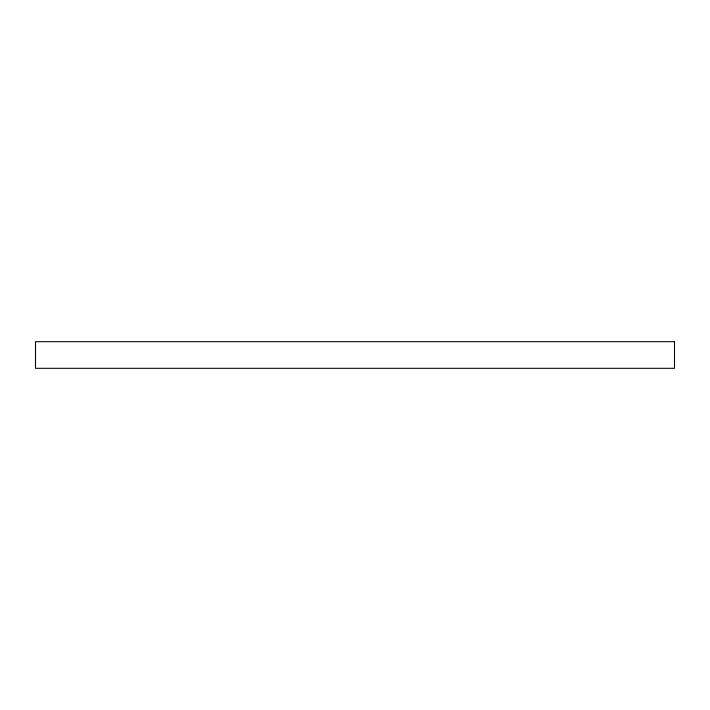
<?xml version="1.0" encoding="UTF-8"?>
<svg xmlns="http://www.w3.org/2000/svg" width="710" height="710" viewBox="0 0 710 710"><rect width="100%" height="100%" fill="white"/><g stroke="black" fill="none" stroke-linecap="round" stroke-linejoin="round"><path stroke-width="1.06" d="M674.5 341.688L35.5 341.688L35.5 368.312L674.5 368.312L674.5 341.688"/></g></svg>
